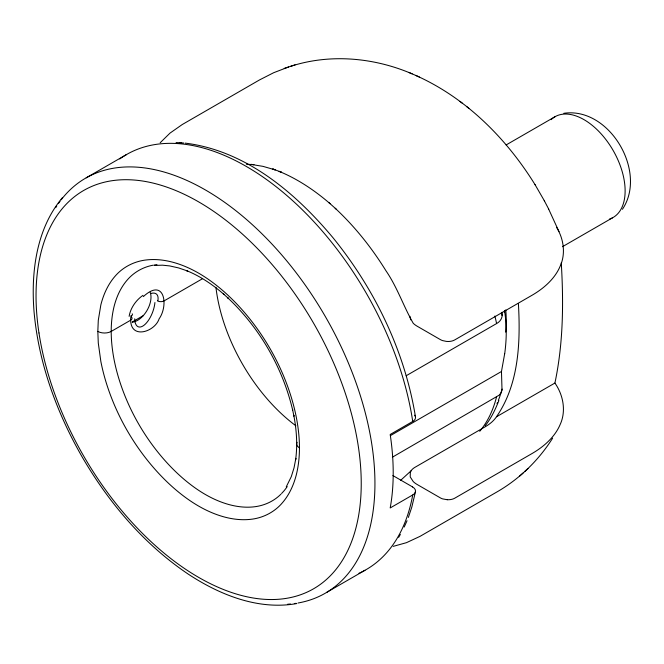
<?xml version="1.0" encoding="UTF-8"?>
<svg xmlns="http://www.w3.org/2000/svg" width="664" height="664" viewBox="0 0 664 664"><rect width="100%" height="100%" fill="white"/><g stroke="black" fill="none" stroke-linecap="round" stroke-linejoin="round"><path stroke-width="1" d="M97.824 331.419L98.289 320.289L100.845 304.901A145.192 83.83 60 0 1 114.814 276.531C122.774 267.053 134.526 261.118 146.81 259.898A146.619 84.652 60 0 1 174.175 262.604C192.494 267.858 208.803 278.448 223.096 290.84A146.619 84.652 60 0 1 250.461 319.741C263.392 336.117 274.182 354.169 282.457 373.317A145.192 83.83 60 0 1 296.418 417.814C299.962 436.406 300.933 455.836 296.426 474.345A145.192 83.83 60 0 1 282.449 502.714C274.489 512.201 262.745 518.136 250.461 519.348A146.619 84.652 60 0 1 223.087 516.642C204.778 511.388 188.46 500.797 174.175 488.405A146.619 84.652 60 0 1 146.81 459.505C133.879 443.137 123.089 425.076 114.814 405.928A145.192 83.83 60 0 1 100.845 361.432L98.289 343.089L97.824 331.419A9.47 5.47 0 0 0 111.22 331.419L130.642 320.206A4.739 2.731 0 0 0 131.439 316.944M504.673 353.763L501.469 371.5L502.017 390.108L501.079 392.806L499.145 395.171L392.391 457.189M415.448 491.775L411.813 507.097L408.352 517.43M447.32 499.71A9.138 5.279 0 0 0 454.674 498.232L531.905 453.62A107.028 61.794 0 0 0 559.993 424.894C566.417 411.331 563.313 395.022 554.913 383.045C563.271 343.603 563.686 302.9 561.263 262.803M498.888 400.517C495.394 409.447 491.227 418.195 485.218 425.74M407.04 520.725L404.177 527.067M286.267 486.82L291.288 476.636L294.019 467.888L295.862 458.367L295.646 459.637C297.621 444.905 296.592 429.907 293.787 415.357L293.961 416.162L292.525 409.381L292.675 410.111C282.615 367.499 259.748 327.983 227.885 297.945L228.449 298.443L223.295 293.803L223.901 294.351C212.721 284.648 200.304 276.166 186.526 270.605L187.721 271.053L178.566 267.916L169.627 265.915L162.448 265.177L154.247 265.467M398.657 537.334L400.359 534.445M552.622 438.174C538.786 460.119 519.729 478.744 497.27 491.758L420.013 536.363L406.468 542.671L393.229 546.364M447.312 499.743L442.614 498.88A11.72 6.764 0 0 1 440.265 497.826L417.166 484.496A25.564 14.757 0 0 1 413.232 481.558L410.227 476.926L410.319 472.311A16.866 9.736 0 0 1 414.892 467.356L485.301 426.72A49.584 28.627 0 0 0 496.473 416.768C519.09 384.091 520.559 341.91 518.401 303.548M622.434 209.268C647.691 171.802 609.394 106.514 563.777 113.312M62.474 197.615C36.279 228.756 30.942 271.941 34.005 311.208C38.479 362.66 56.531 412.286 82.129 456.89C108.796 502.748 144.071 544.438 188.327 574.177C219.917 594.961 258.479 610.423 296.841 603.551M281.602 493.468L283.586 491.335A135.547 78.252 60 0 0 287.205 486.596M160.19 142.735L170.009 133.107L182.251 124.533L259.499 79.937L273.668 72.716L288.616 66.973M411.282 470.627L400.583 480.396M280.938 494.174C273.701 501.444 263.874 505.81 253.714 506.864A136.875 79.024 60 0 1 228.167 504.341C211.069 499.428 195.838 489.542 182.5 477.972A136.875 79.024 60 0 1 156.953 450.997C144.876 435.709 134.809 418.859 127.081 400.981A135.547 78.252 60 0 1 114.042 359.44C110.73 342.084 109.826 323.941 114.042 306.66A135.547 78.252 60 0 1 127.081 280.183C133.68 272.389 142.992 267.036 153.035 265.226M519.597 476.129L523.049 473.025M524.643 471.573L528.079 468.485M143.358 296.601C164.365 277.112 168.797 305.191 159.136 318.803C154.886 331.792 131.032 339.694 130.642 320.206M406.177 375.749L496.514 323.6C500.623 321.55 503.179 316.911 501.967 312.304M496.514 323.6L496.589 323.551A180.459 104.19 60 0 0 494.887 316.014M86.22 177.819L126.608 154.496M202.288 278.838L164.132 300.867A4.739 2.731 0 0 1 157.434 300.867M132.186 322.032L143.499 315.508M506.134 144.943L555.453 116.474M562.433 246.718L612.54 217.8M390.374 435.642L501.469 371.5M496.489 416.768L554.913 383.045M326.945 592.222L365.001 570.268M290.666 66.317C330.274 53.444 374.206 57.569 412.186 73.878M284.192 68.409L295.057 64.881M154.015 265.085L156.953 264.654M246.361 164.249L253.972 164.614L251.025 164.398L262.969 166.357L275.269 169.901L272.73 168.947L281.519 172.258L279.071 171.337C297.821 179.039 314.819 190.518 330.124 203.715M176.076 142.552L181.355 142.826M179.869 142.718L183.704 143.017M185.181 143.125C245.655 150.554 295.364 192.668 333.12 237.886C374.911 289.479 404.932 351.422 415.523 417.199M416.062 75.58C466.161 97.981 506.532 138.527 535.126 184.799M408.792 72.409L419.333 76.983M392.872 475.557L412.61 486.944M460.011 101.426L462.177 103.111M466.842 106.73L468.859 108.307M328.879 202.595L336.324 209.268M335.179 208.247C354.9 226.615 371.807 247.888 385.967 270.787C397.213 287.105 403.504 306.353 413.232 323.277A25.564 14.757 0 0 0 417.166 326.215L440.257 339.545A11.72 6.764 0 0 0 442.614 340.599L446.324 341.387A9.18 5.295 0 0 0 454.674 339.951L531.905 295.339A107.028 61.794 0 0 0 559.993 266.604C565.911 254.038 563.786 238.924 556.556 227.354M535.018 184.6L544.38 200.818M548.481 208.712L558.997 231.645M544.264 200.628L548.705 209.11M410.709 319.857L409.887 316.28M504.432 310.669L504.673 312.047M551.078 119.669A58.158 33.574 60 0 1 612.731 149.749A58.158 33.574 60 0 1 609.419 219.137M414.635 415.174A9.786 5.652 0 0 1 412.776 421.482M119.703 158.953A239.638 138.353 60 0 1 291.355 199.49A239.638 138.353 60 0 1 412.734 421.457L390.191 434.472A239.638 138.353 60 0 1 390.191 507.952L412.734 494.937A239.638 138.353 60 0 1 358.958 573.298M61.179 199.789A239.638 138.353 60 0 1 323.7 313.732A239.638 138.353 60 0 1 298.111 602.987M296.169 603.31A239.638 138.353 60 0 1 294.31 603.576M290.525 603.999A239.638 138.353 60 0 1 287.661 604.223M55.726 207.666A239.638 138.353 60 0 1 56.764 206.031M58.374 203.632A239.638 138.353 60 0 1 60.042 201.308M295.92 425.815A133.099 76.841 60 0 1 215.933 287.28M502.059 389.079A173.669 100.264 60 0 1 498.34 400.409M497.46 402.542A173.669 100.264 60 0 1 497.004 403.587M504.698 312.03A151.002 87.183 -60 0 1 504.698 353.754M501.411 312.495A173.918 100.413 60 0 1 502.059 315.599M505.777 309.889A133.232 76.916 60 0 1 505.694 332.133M496.506 397.089A180.459 104.19 60 0 1 479.74 431.276M299.447 447.826A9.47 5.47 0 0 1 297.115 442.299M150.164 292.251A18.949 10.939 -60 0 1 146.827 310.777A18.949 10.939 -60 0 1 132.302 322.156M150.554 293.579A18.783 8.466 -50.8 0 1 157.899 300.593M154.928 302.527A18.824 8.308 -69.6 0 1 144.262 325.061A18.824 8.308 -69.6 0 1 134.709 318.836M129.131 316.363A23.174 15.33 -51.4 0 1 143.001 295.347M132.202 313.823A4.739 2.158 11.9 0 1 131.132 315.856M130.576 320.231A21.837 14.517 -51 0 1 131.049 315.873M412.56 486.969A9.786 5.652 0 0 1 412.784 494.962M38.977 332.979A229.943 132.758 60 0 0 305.108 592.994A229.943 132.758 60 0 0 251.814 242.899A229.943 132.758 60 0 0 38.977 332.979"/></g></svg>
